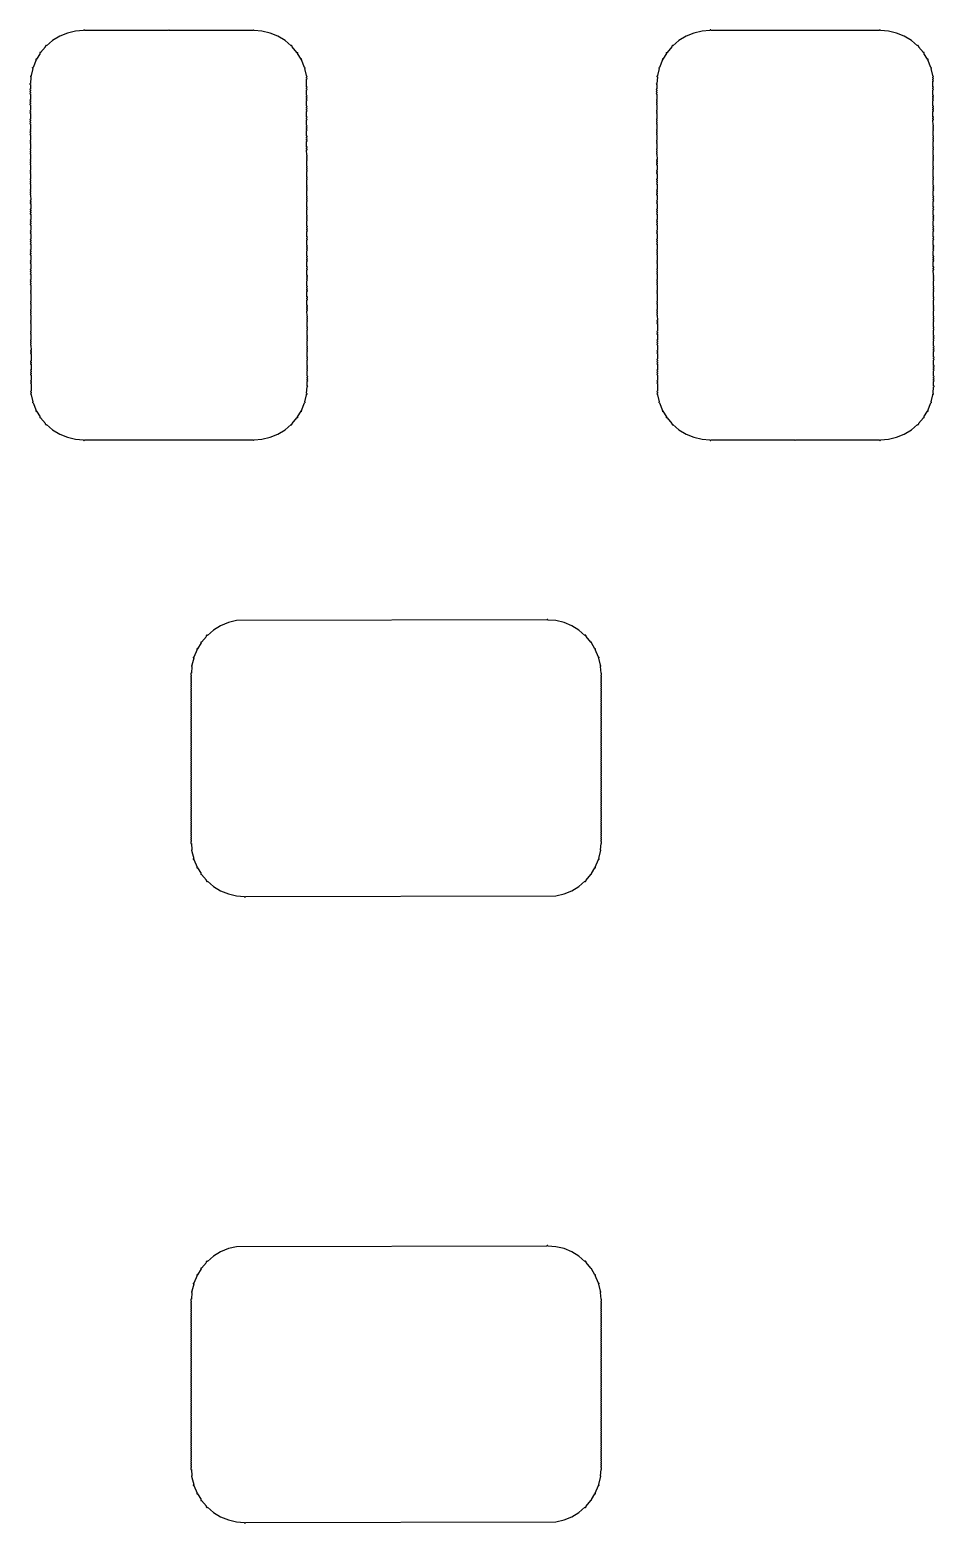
# Model space of a CAD drawing. Header units: millimetres. Extents: x -69.5 to 0, y -72.2 to 0.
# Drawn here: x -25.11 to -20.89, y -44.01 to -37.04 of the extents above; entities that cross this region are included whole.
import ezdxf

# ---------------------------------------------------------------- set-up
doc = ezdxf.new("R2010")
doc.units = ezdxf.units.MM
doc.layers.get('0').update_dxf_attribs({"linetype": 'CONTINUOUS'})

msp = doc.modelspace()

# ---------------------------------------------------------------- linework, layer by layer
for points in [[(-25.102, -38.6875, 0.993726), (-25.102, -38.6925), (-25.1019, -38.7275, 0.988007), (-25.1019, -38.7325), (-25.1019, -38.7375, 0.996498), (-25.1019, -38.7425), (-25.1019, -38.7441), (-25.0939, -38.7776, 0.552369), (-25.0952, -38.7816, -0.271039), (-25.0934, -38.7799), (-25.0928, -38.7823), (-25.0781, -38.8178, 0.326615), (-25.0794, -38.8205, 0.314758), (-25.0765, -38.8206), (-25.0598, -38.8479, 0.569012), (-25.0598, -38.8522, -0.288163), (-25.0586, -38.8498), (-25.0573, -38.8519), (-25.0349, -38.8781, 0.560729), (-25.0342, -38.8823, 0.621422), (-25.0299, -38.8834), (-25.0019, -38.9073), (-24.9685, -38.9278), (-24.9323, -38.9428), (-24.8941, -38.9519), (-24.8575, -38.9548, 0.437581), (-24.855, -38.9575, 0.414214), (-24.8525, -38.955), (-24.0675, -38.955, 0.437793), (-24.0648, -38.9575, 0.414005), (-24.0625, -38.9548), (-24.0259, -38.9519), (-23.9877, -38.9428), (-23.9515, -38.9278), (-23.9181, -38.9073), (-23.8901, -38.8834, 0.621422), (-23.8858, -38.8823, 0.560729), (-23.8851, -38.8781), (-23.8627, -38.8519), (-23.8614, -38.8498, -0.288163), (-23.8602, -38.8522, 0.569012), (-23.8602, -38.8479), (-23.8435, -38.8206, 0.314758), (-23.8406, -38.8205, 0.326615), (-23.8419, -38.8178), (-23.8272, -38.7823), (-23.8266, -38.7799, -0.271039), (-23.8248, -38.7816, 0.552369), (-23.8261, -38.7776), (-23.8181, -38.7441), (-23.8179, -38.7416, -0.149965), (-23.8166, -38.7422, 0.733403), (-23.8176, -38.7375), (-23.8152, -38.7075, 0.437581), (-23.8125, -38.705, 0.41484), (-23.815, -38.7025), (-23.815, -38.6825, 0.981563), (-23.8151, -38.6775), (-23.8151, -38.6725, 0.99), (-23.8151, -38.6675), (-23.8151, -38.6625, 0.998508), (-23.8151, -38.6575), (-23.8152, -38.6325, 0.984301), (-23.8152, -38.6275), (-23.8152, -38.6225, 0.992761), (-23.8152, -38.6175), (-23.8152, -38.6125, 1.001293), (-23.8152, -38.6075), (-23.8153, -38.5825, 0.987047), (-23.8153, -38.5775), (-23.8153, -38.5725, 0.99553), (-23.8153, -38.5675), (-23.8153, -38.5425, 0.981365), (-23.8154, -38.5375), (-23.8154, -38.5325, 0.9898), (-23.8154, -38.5275), (-23.8154, -38.5225, 0.998307), (-23.8154, -38.5175), (-23.8155, -38.4925, 0.984103), (-23.8155, -38.4875), (-23.8155, -38.4825, 0.992561), (-23.8155, -38.4775), (-23.8155, -38.4725, 1.001091), (-23.8155, -38.4675), (-23.8156, -38.4425, 0.986848), (-23.8156, -38.4375), (-23.8156, -38.4325, 0.995329), (-23.8156, -38.4275), (-23.8156, -38.4025, 0.981167), (-23.8157, -38.3975), (-23.8157, -38.3925, 0.989601), (-23.8157, -38.3875), (-23.8157, -38.3825, 0.998105), (-23.8157, -38.3775), (-23.8158, -38.3525, 0.983904), (-23.8158, -38.3475), (-23.8158, -38.3425, 0.992361), (-23.8158, -38.3375), (-23.8158, -38.3325, 1.000889), (-23.8158, -38.3275), (-23.8159, -38.3025, 0.986649), (-23.8159, -38.2975), (-23.8159, -38.2925, 0.995129), (-23.8159, -38.2875), (-23.8159, -38.2625, 0.980969), (-23.816, -38.2575), (-23.816, -38.2525, 0.989401), (-23.816, -38.2475), (-23.816, -38.2425, 0.997904), (-23.816, -38.2375), (-23.8161, -38.2125, 0.983706), (-23.8161, -38.2075), (-23.8161, -38.2025, 0.992161), (-23.8161, -38.1975), (-23.8161, -38.1925, 1.000688), (-23.8161, -38.1875), (-23.8162, -38.1625, 0.98645), (-23.8162, -38.1575), (-23.8162, -38.1525, 0.994928), (-23.8162, -38.1475), (-23.8162, -38.1225, 0.980771), (-23.8163, -38.1175), (-23.8163, -38.1125, 0.989202), (-23.8163, -38.1075), (-23.8163, -38.1025, 0.997703), (-23.8163, -38.0975), (-23.8164, -38.0725, 0.983508), (-23.8164, -38.0675), (-23.8164, -38.0625, 0.991961), (-23.8164, -38.0575), (-23.8164, -38.0525, 1.000486), (-23.8164, -38.0475), (-23.8165, -38.0225, 0.986251), (-23.8165, -38.0175), (-23.8165, -38.0125, 0.994728), (-23.8165, -38.0075), (-23.8165, -37.9825, 0.980574), (-23.8166, -37.9775), (-23.8166, -37.9725, 0.989003), (-23.8166, -37.9675), (-23.8166, -37.9625, 0.997502), (-23.8166, -37.9575), (-23.8167, -37.9325, 0.98331), (-23.8167, -37.9275), (-23.8167, -37.9225, 0.991761), (-23.8167, -37.9175), (-23.8167, -37.9125, 1.000284), (-23.8167, -37.9075), (-23.8168, -37.8825, 0.986053), (-23.8168, -37.8775), (-23.8168, -37.8725, 0.994527), (-23.8168, -37.8675), (-23.8168, -37.8425, 0.980376), (-23.8169, -37.8375), (-23.8169, -37.8325, 0.988803), (-23.8169, -37.8275), (-23.8169, -37.8225, 0.997301), (-23.8169, -37.8175), (-23.817, -37.7925, 0.983111), (-23.817, -37.7875), (-23.817, -37.7825, 0.991561), (-23.817, -37.7775), (-23.817, -37.7725, 1.000083), (-23.817, -37.7675), (-23.8171, -37.7425, 0.985854), (-23.8171, -37.7375), (-23.8171, -37.7325, 0.994327), (-23.8171, -37.7275), (-23.8171, -37.7025, 0.980179), (-23.8172, -37.6975), (-23.8172, -37.6925, 0.988604), (-23.8172, -37.6875), (-23.8172, -37.6825, 0.9971), (-23.8172, -37.6775), (-23.8173, -37.6525, 0.982913), (-23.8173, -37.6475), (-23.8173, -37.6425, 0.991362), (-23.8173, -37.6375), (-23.8173, -37.6325, 0.999881), (-23.8173, -37.6275), (-23.8174, -37.6025, 0.985655), (-23.8174, -37.5975), (-23.8174, -37.5925, 0.994127), (-23.8174, -37.5875), (-23.8174, -37.5625, 0.979981), (-23.8175, -37.5575), (-23.8175, -37.5525, 0.988405), (-23.8175, -37.5475), (-23.8175, -37.5425, 0.996899), (-23.8175, -37.5375), (-23.8176, -37.5125, 0.982715), (-23.8176, -37.5075), (-23.8176, -37.5025, 0.991162), (-23.8176, -37.4975), (-23.8176, -37.4925, 0.99968), (-23.8176, -37.4875), (-23.8177, -37.4625, 0.985457), (-23.8177, -37.4575), (-23.8177, -37.4525, 0.993926), (-23.8177, -37.4475), (-23.8177, -37.4225, 0.979783), (-23.8178, -37.4175), (-23.8178, -37.4125, 0.988206), (-23.8178, -37.4075), (-23.8178, -37.4025, 0.996699), (-23.8178, -37.3975), (-23.8179, -37.3725, 0.982517), (-23.8179, -37.3675), (-23.8179, -37.3625, 0.990962), (-23.8179, -37.3575), (-23.8179, -37.3525, 0.999478), (-23.8179, -37.3475), (-23.818, -37.3225, 0.985258), (-23.818, -37.3175), (-23.818, -37.3125, 0.993726), (-23.818, -37.3075), (-23.8181, -37.2725, 0.988007), (-23.8181, -37.2675), (-23.8181, -37.2625, 0.996498), (-23.8181, -37.2575), (-23.8181, -37.2559), (-23.8261, -37.2224, 0.552369), (-23.8248, -37.2184, -0.271039), (-23.8266, -37.2201), (-23.8272, -37.2177), (-23.8419, -37.1822, 0.326615), (-23.8406, -37.1795, 0.314758), (-23.8435, -37.1794), (-23.8602, -37.1521, 0.569012), (-23.8602, -37.1478, -0.288163), (-23.8614, -37.1502), (-23.8627, -37.1481), (-23.8851, -37.1219, 0.560729), (-23.8858, -37.1177, 0.621422), (-23.8901, -37.1166), (-23.9181, -37.0927), (-23.9515, -37.0722), (-23.9877, -37.0572), (-24.0259, -37.0481), (-24.0625, -37.0452, 0.414005), (-24.0648, -37.0425, 0.437793), (-24.0675, -37.045), (-24.4575, -37.045, 1), (-24.4625, -37.045), (-24.8525, -37.045, 0.437793), (-24.8552, -37.0425, 0.414005), (-24.8575, -37.0452), (-24.8941, -37.0481), (-24.9323, -37.0572), (-24.9685, -37.0722), (-25.0019, -37.0927), (-25.0299, -37.1166, 0.621422), (-25.0342, -37.1177, 0.560729), (-25.0349, -37.1219), (-25.0573, -37.1481), (-25.0586, -37.1502, -0.288163), (-25.0598, -37.1478, 0.569012), (-25.0598, -37.1521), (-25.0765, -37.1794, 0.314758), (-25.0794, -37.1795, 0.326615), (-25.0781, -37.1822), (-25.0928, -37.2177), (-25.0934, -37.2201, -0.280695), (-25.0952, -37.2183, 0.58055), (-25.0939, -37.2224), (-25.1019, -37.2559), (-25.1021, -37.2584, -0.149965), (-25.1034, -37.2578, 0.733403), (-25.1024, -37.2625), (-25.1048, -37.2925, 0.437581), (-25.1075, -37.295, 0.41484), (-25.105, -37.2975), (-25.105, -37.3175, 0.981563), (-25.1049, -37.3225), (-25.1049, -37.3275, 0.99), (-25.1049, -37.3325), (-25.1049, -37.3375, 0.998508), (-25.1049, -37.3425), (-25.1048, -37.3675, 0.984301), (-25.1048, -37.3725), (-25.1048, -37.3775, 0.992761), (-25.1048, -37.3825), (-25.1048, -37.3875, 1.001293), (-25.1048, -37.3925), (-25.1047, -37.4175, 0.987047), (-25.1047, -37.4225), (-25.1047, -37.4275, 0.99553), (-25.1047, -37.4325), (-25.1047, -37.4575, 0.981365), (-25.1046, -37.4625), (-25.1046, -37.4675, 0.9898), (-25.1046, -37.4725), (-25.1046, -37.4775, 0.998307), (-25.1046, -37.4825), (-25.1045, -37.5075, 0.984103), (-25.1045, -37.5125), (-25.1045, -37.5175, 0.992561), (-25.1045, -37.5225), (-25.1045, -37.5275, 1.001091), (-25.1045, -37.5325), (-25.1044, -37.5575, 0.986848), (-25.1044, -37.5625), (-25.1044, -37.5675, 0.995329), (-25.1044, -37.5725), (-25.1044, -37.5975, 0.981167), (-25.1043, -37.6025), (-25.1043, -37.6075, 0.989601), (-25.1043, -37.6125), (-25.1043, -37.6175, 0.998105), (-25.1043, -37.6225), (-25.1042, -37.6475, 0.983904), (-25.1042, -37.6525), (-25.1042, -37.6575, 0.992361), (-25.1042, -37.6625), (-25.1042, -37.6675, 1.000889), (-25.1042, -37.6725), (-25.1041, -37.6975, 0.986649), (-25.1041, -37.7025), (-25.1041, -37.7075, 0.995129), (-25.1041, -37.7125), (-25.1041, -37.7375, 0.980969), (-25.104, -37.7425), (-25.104, -37.7475, 0.989401), (-25.104, -37.7525), (-25.104, -37.7575, 0.997904), (-25.104, -37.7625), (-25.1039, -37.7875, 0.983706), (-25.1039, -37.7925), (-25.1039, -37.7975, 0.992161), (-25.1039, -37.8025), (-25.1039, -37.8075, 1.000688), (-25.1039, -37.8125), (-25.1038, -37.8375, 0.98645), (-25.1038, -37.8425), (-25.1038, -37.8475, 0.994929), (-25.1038, -37.8525), (-25.1038, -37.8775, 0.980771), (-25.1037, -37.8825), (-25.1037, -37.8875, 0.989202), (-25.1037, -37.8925), (-25.1037, -37.8975, 0.997703), (-25.1037, -37.9025), (-25.1036, -37.9275, 0.983508), (-25.1036, -37.9325), (-25.1036, -37.9375, 0.991961), (-25.1036, -37.9425), (-25.1036, -37.9475, 1.000486), (-25.1036, -37.9525), (-25.1035, -37.9775, 0.986251), (-25.1035, -37.9825), (-25.1035, -37.9875, 0.994728), (-25.1035, -37.9925), (-25.1035, -38.0175, 0.980574), (-25.1034, -38.0225), (-25.1034, -38.0275, 0.989003), (-25.1034, -38.0325), (-25.1034, -38.0375, 0.997502), (-25.1034, -38.0425), (-25.1033, -38.0675, 0.98331), (-25.1033, -38.0725), (-25.1033, -38.0775, 0.991761), (-25.1033, -38.0825), (-25.1033, -38.0875, 1.000284), (-25.1033, -38.0925), (-25.1032, -38.1175, 0.986053), (-25.1032, -38.1225), (-25.1032, -38.1275, 0.994527), (-25.1032, -38.1325), (-25.1032, -38.1575, 0.980376), (-25.1031, -38.1625), (-25.1031, -38.1675, 0.988803), (-25.1031, -38.1725), (-25.1031, -38.1775, 0.997301), (-25.1031, -38.1825), (-25.103, -38.2075, 0.983111), (-25.103, -38.2125), (-25.103, -38.2175, 0.991561), (-25.103, -38.2225), (-25.103, -38.2275, 1.000083), (-25.103, -38.2325), (-25.1029, -38.2575, 0.985854), (-25.1029, -38.2625), (-25.1029, -38.2675, 0.994327), (-25.1029, -38.2725), (-25.1028, -38.3075, 0.988604), (-25.1028, -38.3125), (-25.1028, -38.3175, 0.9971), (-25.1028, -38.3225), (-25.1027, -38.3475, 0.982913), (-25.1027, -38.3525), (-25.1027, -38.3575, 0.991362), (-25.1027, -38.3625), (-25.1027, -38.3675, 0.999881), (-25.1027, -38.3725), (-25.1026, -38.3975, 0.985655), (-25.1026, -38.4025), (-25.1026, -38.4075, 0.994127), (-25.1026, -38.4125), (-25.1025, -38.4475, 0.988405), (-25.1025, -38.4525), (-25.1025, -38.4575, 0.9969), (-25.1025, -38.4625), (-25.1024, -38.4875, 0.982715), (-25.1024, -38.4925), (-25.1024, -38.4975, 0.991162), (-25.1024, -38.5025), (-25.1024, -38.5075, 0.99968), (-25.1024, -38.5125), (-25.1023, -38.5375, 0.985457), (-25.1023, -38.5425), (-25.1023, -38.5475, 0.993927), (-25.1023, -38.5525), (-25.1022, -38.5875, 0.988206), (-25.1022, -38.5925), (-25.1022, -38.5975, 0.996699), (-25.1022, -38.6025), (-25.1021, -38.6275, 0.982517), (-25.1021, -38.6325), (-25.1021, -38.6375, 0.990962), (-25.1021, -38.6425), (-25.1021, -38.6475, 0.999478), (-25.1021, -38.6525), (-25.102, -38.6775, 0.985258), (-25.102, -38.6825)], [(-20.895, -38.6825, 0.981563), (-20.8951, -38.6775), (-20.8951, -38.6725, 0.99), (-20.8951, -38.6675), (-20.8951, -38.6625, 0.998508), (-20.8951, -38.6575), (-20.8952, -38.6325, 0.984301), (-20.8952, -38.6275), (-20.8952, -38.6225, 0.992761), (-20.8952, -38.6175), (-20.8952, -38.6125, 1.001293), (-20.8952, -38.6075), (-20.8953, -38.5825, 0.987047), (-20.8953, -38.5775), (-20.8953, -38.5725, 0.99553), (-20.8953, -38.5675), (-20.8953, -38.5425, 0.981365), (-20.8954, -38.5375), (-20.8954, -38.5325, 0.9898), (-20.8954, -38.5275), (-20.8954, -38.5225, 0.998307), (-20.8954, -38.5175), (-20.8955, -38.4925, 0.984103), (-20.8955, -38.4875), (-20.8955, -38.4825, 0.992561), (-20.8955, -38.4775), (-20.8955, -38.4725, 1.001091), (-20.8955, -38.4675), (-20.8956, -38.4425, 0.986848), (-20.8956, -38.4375), (-20.8956, -38.4325, 0.995329), (-20.8956, -38.4275), (-20.8956, -38.4025, 0.981167), (-20.8957, -38.3975), (-20.8957, -38.3925, 0.989601), (-20.8957, -38.3875), (-20.8957, -38.3825, 0.998105), (-20.8957, -38.3775), (-20.8958, -38.3525, 0.983904), (-20.8958, -38.3475), (-20.8958, -38.3425, 0.992361), (-20.8958, -38.3375), (-20.8958, -38.3325, 1.000889), (-20.8958, -38.3275), (-20.8959, -38.3025, 0.986649), (-20.8959, -38.2975), (-20.8959, -38.2925, 0.995129), (-20.8959, -38.2875), (-20.8959, -38.2625, 0.980969), (-20.896, -38.2575), (-20.896, -38.2525, 0.989401), (-20.896, -38.2475), (-20.896, -38.2425, 0.997904), (-20.896, -38.2375), (-20.8961, -38.2125, 0.983706), (-20.8961, -38.2075), (-20.8961, -38.2025, 0.992161), (-20.8961, -38.1975), (-20.8961, -38.1925, 1.000688), (-20.8961, -38.1875), (-20.8962, -38.1625, 0.98645), (-20.8962, -38.1575), (-20.8962, -38.1525, 0.994928), (-20.8962, -38.1475), (-20.8962, -38.1225, 0.980771), (-20.8963, -38.1175), (-20.8963, -38.1125, 0.989202), (-20.8963, -38.1075), (-20.8963, -38.1025, 0.997703), (-20.8963, -38.0975), (-20.8964, -38.0725, 0.983508), (-20.8964, -38.0675), (-20.8964, -38.0625, 0.991961), (-20.8964, -38.0575), (-20.8964, -38.0525, 1.000486), (-20.8964, -38.0475), (-20.8965, -38.0225, 0.986251), (-20.8965, -38.0175), (-20.8965, -38.0125, 0.994728), (-20.8965, -38.0075), (-20.8965, -37.9825, 0.980574), (-20.8966, -37.9775), (-20.8966, -37.9725, 0.989003), (-20.8966, -37.9675), (-20.8966, -37.9625, 0.997502), (-20.8966, -37.9575), (-20.8967, -37.9325, 0.98331), (-20.8967, -37.9275), (-20.8967, -37.9225, 0.991761), (-20.8967, -37.9175), (-20.8967, -37.9125, 1.000284), (-20.8967, -37.9075), (-20.8968, -37.8825, 0.986053), (-20.8968, -37.8775), (-20.8968, -37.8725, 0.994527), (-20.8968, -37.8675), (-20.8968, -37.8425, 0.980376), (-20.8969, -37.8375), (-20.8969, -37.8325, 0.988803), (-20.8969, -37.8275), (-20.8969, -37.8225, 0.997301), (-20.8969, -37.8175), (-20.897, -37.7925, 0.983111), (-20.897, -37.7875), (-20.897, -37.7825, 0.991561), (-20.897, -37.7775), (-20.897, -37.7725, 1.000083), (-20.897, -37.7675), (-20.8971, -37.7425, 0.985854), (-20.8971, -37.7375), (-20.8971, -37.7325, 0.994327), (-20.8971, -37.7275), (-20.8972, -37.6925, 0.988604), (-20.8972, -37.6875), (-20.8972, -37.6825, 0.9971), (-20.8972, -37.6775), (-20.8973, -37.6525, 0.982913), (-20.8973, -37.6475), (-20.8973, -37.6425, 0.991362), (-20.8973, -37.6375), (-20.8973, -37.6325, 0.999881), (-20.8973, -37.6275), (-20.8974, -37.6025, 0.985655), (-20.8974, -37.5975), (-20.8974, -37.5925, 0.994127), (-20.8974, -37.5875), (-20.8974, -37.5625, 0.979981), (-20.8975, -37.5575), (-20.8975, -37.5525, 0.988405), (-20.8975, -37.5475), (-20.8975, -37.5425, 0.996899), (-20.8975, -37.5375), (-20.8976, -37.5125, 0.982715), (-20.8976, -37.5075), (-20.8976, -37.5025, 0.991162), (-20.8976, -37.4975), (-20.8976, -37.4925, 0.99968), (-20.8976, -37.4875), (-20.8977, -37.4625, 0.985457), (-20.8977, -37.4575), (-20.8977, -37.4525, 0.993927), (-20.8977, -37.4475), (-20.8977, -37.4225, 0.979783), (-20.8978, -37.4175), (-20.8978, -37.4125, 0.988206), (-20.8978, -37.4075), (-20.8978, -37.4025, 0.996699), (-20.8978, -37.3975), (-20.8979, -37.3725, 0.982517), (-20.8979, -37.3675), (-20.8979, -37.3625, 0.990962), (-20.8979, -37.3575), (-20.8979, -37.3525, 0.999478), (-20.8979, -37.3475), (-20.898, -37.3225, 0.985258), (-20.898, -37.3175), (-20.898, -37.3125, 0.993726), (-20.898, -37.3075), (-20.898, -37.2825, 0.979586), (-20.8981, -37.2775), (-20.8981, -37.2725, 0.988007), (-20.8981, -37.2675), (-20.8981, -37.2625, 0.996498), (-20.8981, -37.2575), (-20.8981, -37.2559), (-20.9061, -37.2224, 0.552369), (-20.9048, -37.2184, -0.271039), (-20.9066, -37.2201), (-20.9072, -37.2177), (-20.9219, -37.1822, 0.326615), (-20.9206, -37.1795, 0.314758), (-20.9235, -37.1794), (-20.9402, -37.1521, 0.569012), (-20.9402, -37.1478, -0.288163), (-20.9414, -37.1502), (-20.9427, -37.1481), (-20.9651, -37.1219, 0.560729), (-20.9658, -37.1177, 0.621422), (-20.9701, -37.1166), (-20.9981, -37.0927), (-21.0315, -37.0722), (-21.0677, -37.0572), (-21.1059, -37.0481), (-21.1425, -37.0452, 0.414005), (-21.1448, -37.0425, 0.437793), (-21.1475, -37.045), (-21.9325, -37.045, 0.414214), (-21.935, -37.0425, 0.437581), (-21.9375, -37.0452), (-21.9741, -37.0481), (-22.0123, -37.0572), (-22.0485, -37.0722), (-22.0819, -37.0927), (-22.1099, -37.1166, 0.621422), (-22.1142, -37.1177, 0.560729), (-22.1149, -37.1219), (-22.1373, -37.1481), (-22.1386, -37.1502, -0.288163), (-22.1398, -37.1478, 0.569012), (-22.1398, -37.1521), (-22.1565, -37.1794, 0.314758), (-22.1594, -37.1795, 0.326615), (-22.1581, -37.1822), (-22.1728, -37.2177), (-22.1734, -37.2201, -0.280695), (-22.1752, -37.2183, 0.58055), (-22.1739, -37.2224), (-22.1819, -37.2559), (-22.1821, -37.2584, -0.149965), (-22.1834, -37.2578, 0.733403), (-22.1824, -37.2625), (-22.1848, -37.2925, 0.437581), (-22.1875, -37.295, 0.41484), (-22.185, -37.2975), (-22.185, -37.3175, 0.981563), (-22.1849, -37.3225), (-22.1849, -37.3275, 0.99), (-22.1849, -37.3325), (-22.1849, -37.3375, 0.998508), (-22.1849, -37.3425), (-22.1848, -37.3675, 0.984301), (-22.1848, -37.3725), (-22.1848, -37.3775, 0.992761), (-22.1848, -37.3825), (-22.1848, -37.3875, 1.001293), (-22.1848, -37.3925), (-22.1847, -37.4175, 0.987047), (-22.1847, -37.4225), (-22.1847, -37.4275, 0.99553), (-22.1847, -37.4325), (-22.1847, -37.4575, 0.981365), (-22.1846, -37.4625), (-22.1846, -37.4675, 0.9898), (-22.1846, -37.4725), (-22.1846, -37.4775, 0.998307), (-22.1846, -37.4825), (-22.1845, -37.5075, 0.984103), (-22.1845, -37.5125), (-22.1845, -37.5175, 0.992561), (-22.1845, -37.5225), (-22.1845, -37.5275, 1.001091), (-22.1845, -37.5325), (-22.1844, -37.5575, 0.986848), (-22.1844, -37.5625), (-22.1844, -37.5675, 0.99533), (-22.1844, -37.5725), (-22.1844, -37.5975, 0.981167), (-22.1843, -37.6025), (-22.1843, -37.6075, 0.989601), (-22.1843, -37.6125), (-22.1843, -37.6175, 0.998105), (-22.1843, -37.6225), (-22.1842, -37.6475, 0.983904), (-22.1842, -37.6525), (-22.1842, -37.6575, 0.992361), (-22.1842, -37.6625), (-22.1842, -37.6675, 1.000889), (-22.1842, -37.6725), (-22.1841, -37.6975, 0.986649), (-22.1841, -37.7025), (-22.1841, -37.7075, 0.995129), (-22.1841, -37.7125), (-22.1841, -37.7375, 0.980969), (-22.184, -37.7425), (-22.184, -37.7475, 0.989401), (-22.184, -37.7525), (-22.184, -37.7575, 0.997904), (-22.184, -37.7625), (-22.1839, -37.7875, 0.983706), (-22.1839, -37.7925), (-22.1839, -37.7975, 0.992161), (-22.1839, -37.8025), (-22.1839, -37.8075, 1.000688), (-22.1839, -37.8125), (-22.1838, -37.8375, 0.98645), (-22.1838, -37.8425), (-22.1838, -37.8475, 0.994929), (-22.1838, -37.8525), (-22.1838, -37.8775, 0.980771), (-22.1837, -37.8825), (-22.1837, -37.8875, 0.989202), (-22.1837, -37.8925), (-22.1837, -37.8975, 0.997703), (-22.1837, -37.9025), (-22.1836, -37.9275, 0.983508), (-22.1836, -37.9325), (-22.1836, -37.9375, 0.991961), (-22.1836, -37.9425), (-22.1836, -37.9475, 1.000486), (-22.1836, -37.9525), (-22.1835, -37.9775, 0.986251), (-22.1835, -37.9825), (-22.1835, -37.9875, 0.994728), (-22.1835, -37.9925), (-22.1835, -38.0175, 0.980574), (-22.1834, -38.0225), (-22.1834, -38.0275, 0.989003), (-22.1834, -38.0325), (-22.1834, -38.0375, 0.997502), (-22.1834, -38.0425), (-22.1833, -38.0675, 0.98331), (-22.1833, -38.0725), (-22.1833, -38.0775, 0.991761), (-22.1833, -38.0825), (-22.1833, -38.0875, 1.000284), (-22.1833, -38.0925), (-22.1832, -38.1175, 0.986053), (-22.1832, -38.1225), (-22.1832, -38.1275, 0.994528), (-22.1832, -38.1325), (-22.1832, -38.1575, 0.980376), (-22.1831, -38.1625), (-22.1831, -38.1675, 0.988803), (-22.1831, -38.1725), (-22.1831, -38.1775, 0.997301), (-22.1831, -38.1825), (-22.183, -38.2075, 0.983111), (-22.183, -38.2125), (-22.183, -38.2175, 0.991561), (-22.183, -38.2225), (-22.183, -38.2275, 1.000083), (-22.183, -38.2325), (-22.1829, -38.2575, 0.985854), (-22.1829, -38.2625), (-22.1829, -38.2675, 0.994327), (-22.1829, -38.2725), (-22.1828, -38.3075, 0.988604), (-22.1828, -38.3125), (-22.1828, -38.3175, 0.997101), (-22.1828, -38.3225), (-22.1827, -38.3475, 0.982913), (-22.1827, -38.3525), (-22.1827, -38.3575, 0.991362), (-22.1827, -38.3625), (-22.1827, -38.3675, 0.999881), (-22.1827, -38.3725), (-22.1826, -38.3975, 0.985655), (-22.1826, -38.4025), (-22.1826, -38.4075, 0.994127), (-22.1826, -38.4125), (-22.1825, -38.4475, 0.988405), (-22.1825, -38.4525), (-22.1825, -38.4575, 0.9969), (-22.1825, -38.4625), (-22.1824, -38.4875, 0.982715), (-22.1824, -38.4925), (-22.1824, -38.4975, 0.991162), (-22.1824, -38.5025), (-22.1824, -38.5075, 0.99968), (-22.1824, -38.5125), (-22.1823, -38.5375, 0.985457), (-22.1823, -38.5425), (-22.1823, -38.5475, 0.993927), (-22.1823, -38.5525), (-22.1823, -38.5775, 0.979783), (-22.1822, -38.5825), (-22.1822, -38.5875, 0.988206), (-22.1822, -38.5925), (-22.1822, -38.5975, 0.996699), (-22.1822, -38.6025), (-22.1821, -38.6275, 0.982517), (-22.1821, -38.6325), (-22.1821, -38.6375, 0.990962), (-22.1821, -38.6425), (-22.1821, -38.6475, 0.999478), (-22.1821, -38.6525), (-22.182, -38.6775, 0.985258), (-22.182, -38.6825), (-22.182, -38.6875, 0.993726), (-22.182, -38.6925), (-22.1819, -38.7275, 0.988007), (-22.1819, -38.7325), (-22.1819, -38.7375, 0.996498), (-22.1819, -38.7425), (-22.1819, -38.7441), (-22.1739, -38.7776, 0.552369), (-22.1752, -38.7816, -0.271039), (-22.1734, -38.7799), (-22.1728, -38.7823), (-22.1581, -38.8178, 0.326615), (-22.1594, -38.8205, 0.314758), (-22.1565, -38.8206), (-22.1398, -38.8479, 0.569012), (-22.1398, -38.8522, -0.288163), (-22.1386, -38.8498), (-22.1373, -38.8519), (-22.1149, -38.8781, 0.560729), (-22.1142, -38.8823, 0.621422), (-22.1099, -38.8834), (-22.0819, -38.9073), (-22.0485, -38.9278), (-22.0123, -38.9428), (-21.9741, -38.9519), (-21.9375, -38.9548, 0.437581), (-21.935, -38.9575, 0.414214), (-21.9325, -38.955), (-21.5425, -38.955, 1), (-21.5375, -38.955), (-21.1475, -38.955, 0.414214), (-21.145, -38.9575, 0.437581), (-21.1425, -38.9548), (-21.1059, -38.9519), (-21.0677, -38.9428), (-21.0315, -38.9278), (-20.9981, -38.9073), (-20.9701, -38.8834, 0.621422), (-20.9658, -38.8823, 0.560729), (-20.9651, -38.8781), (-20.9427, -38.8519), (-20.9414, -38.8498, -0.288163), (-20.9402, -38.8522, 0.569012), (-20.9402, -38.8479), (-20.9235, -38.8206, 0.314758), (-20.9206, -38.8205, 0.326615), (-20.9219, -38.8178), (-20.9072, -38.7823), (-20.9066, -38.7799, -0.271039), (-20.9048, -38.7816, 0.552369), (-20.9061, -38.7776), (-20.8981, -38.7441), (-20.8979, -38.7416, -0.149965), (-20.8966, -38.7422, 0.733403), (-20.8976, -38.7375), (-20.8952, -38.7075, 0.437581), (-20.8925, -38.705, 0.41484), (-20.895, -38.7025)], [(-24.355, -40.0575, 1), (-24.355, -40.0625), (-24.355, -40.0675, 1), (-24.355, -40.0725), (-24.355, -40.0775, 1), (-24.355, -40.0825), (-24.355, -40.0875, 1), (-24.355, -40.0925), (-24.355, -40.0975, 1), (-24.355, -40.1025), (-24.355, -40.1075, 1), (-24.355, -40.1125), (-24.355, -40.1175, 1), (-24.355, -40.1225), (-24.355, -40.1275, 1), (-24.355, -40.1325), (-24.355, -40.1375, 1), (-24.355, -40.1425), (-24.355, -40.1475, 1), (-24.355, -40.1525), (-24.355, -40.1575, 1), (-24.355, -40.1625), (-24.355, -40.1675, 1), (-24.355, -40.1725), (-24.355, -40.1775, 1), (-24.355, -40.1825), (-24.355, -40.1875, 1), (-24.355, -40.1925), (-24.355, -40.1975, 1), (-24.355, -40.2025), (-24.355, -40.2075, 1), (-24.355, -40.2125), (-24.355, -40.2175, 1), (-24.355, -40.2225), (-24.355, -40.2275, 1), (-24.355, -40.2325), (-24.355, -40.2375, 1), (-24.355, -40.2425), (-24.355, -40.2475, 1), (-24.355, -40.2525), (-24.355, -40.2575, 1), (-24.355, -40.2625), (-24.355, -40.2675, 1), (-24.355, -40.2725), (-24.355, -40.2775, 1), (-24.355, -40.2825), (-24.355, -40.2875, 1), (-24.355, -40.2925), (-24.355, -40.2975, 1), (-24.355, -40.3025), (-24.355, -40.3075, 1), (-24.355, -40.3125), (-24.355, -40.3175, 1), (-24.355, -40.3225), (-24.355, -40.3275, 1), (-24.355, -40.3325), (-24.355, -40.3375, 1), (-24.355, -40.3425), (-24.355, -40.3475, 1), (-24.355, -40.3525), (-24.355, -40.3575, 1), (-24.355, -40.3625), (-24.355, -40.3675, 1), (-24.355, -40.3725), (-24.355, -40.3775, 1), (-24.355, -40.3825), (-24.355, -40.3875, 1), (-24.355, -40.3925), (-24.355, -40.3975, 1), (-24.355, -40.4025), (-24.355, -40.4075, 1), (-24.355, -40.4125), (-24.355, -40.4175, 1), (-24.355, -40.4225), (-24.355, -40.4275, 1), (-24.355, -40.4325), (-24.355, -40.4375, 1), (-24.355, -40.4425), (-24.355, -40.4475, 1), (-24.355, -40.4525), (-24.355, -40.4575, 1), (-24.355, -40.4625), (-24.355, -40.4675, 1), (-24.355, -40.4725), (-24.355, -40.4775, 1), (-24.355, -40.4825), (-24.355, -40.4875, 1), (-24.355, -40.4925), (-24.355, -40.4975, 1), (-24.355, -40.5025), (-24.355, -40.5075, 1), (-24.355, -40.5125), (-24.355, -40.5175, 1), (-24.355, -40.5225), (-24.355, -40.5275, 1), (-24.355, -40.5325), (-24.355, -40.5375, 1), (-24.355, -40.5425), (-24.355, -40.5475, 1), (-24.355, -40.5525), (-24.355, -40.5575, 1), (-24.355, -40.5625), (-24.355, -40.5675, 1), (-24.355, -40.5725), (-24.355, -40.5775, 1), (-24.355, -40.5825), (-24.355, -40.5875, 1), (-24.355, -40.5925), (-24.355, -40.5975, 1), (-24.355, -40.6025), (-24.355, -40.6075, 1), (-24.355, -40.6125), (-24.355, -40.6175, 1), (-24.355, -40.6225), (-24.355, -40.6275, 1), (-24.355, -40.6325), (-24.355, -40.6375, 1), (-24.355, -40.6425), (-24.355, -40.6475, 1), (-24.355, -40.6525), (-24.355, -40.6575, 1), (-24.355, -40.6625), (-24.355, -40.6675, 1), (-24.355, -40.6725), (-24.355, -40.6775, 1), (-24.355, -40.6825), (-24.355, -40.6875, 1), (-24.355, -40.6925), (-24.355, -40.6975, 1), (-24.355, -40.7025), (-24.355, -40.7075, 1), (-24.355, -40.7125), (-24.355, -40.7175, 1), (-24.355, -40.7225), (-24.355, -40.7275, 1), (-24.355, -40.7325), (-24.355, -40.7375, 1), (-24.355, -40.7425), (-24.355, -40.7475, 1), (-24.355, -40.7525), (-24.355, -40.7575, 1), (-24.355, -40.7625), (-24.355, -40.7675, 1), (-24.355, -40.7725), (-24.355, -40.7775, 1), (-24.355, -40.7825), (-24.355, -40.7875, 1), (-24.355, -40.7925), (-24.355, -40.7975, 1), (-24.355, -40.8025), (-24.355, -40.8075, 1), (-24.355, -40.8125), (-24.355, -40.8175, 1), (-24.355, -40.8225), (-24.355, -40.8275, 1), (-24.355, -40.8325, 0.437793), (-24.3575, -40.8352, 0.414005), (-24.3548, -40.8375), (-24.3524, -40.8675, 0.733403), (-24.3534, -40.8722, -0.149965), (-24.3521, -40.8716), (-24.3519, -40.8741), (-24.3439, -40.9076, 0.552369), (-24.3452, -40.9116, -0.271039), (-24.3434, -40.9099), (-24.3428, -40.9123), (-24.3281, -40.9478, 0.326615), (-24.3294, -40.9505, 0.314758), (-24.3265, -40.9506), (-24.3098, -40.9779, 0.569012), (-24.3098, -40.9822, -0.288163), (-24.3086, -40.9798), (-24.3073, -40.9819), (-24.2849, -41.0081, 0.560729), (-24.2842, -41.0123, 0.621422), (-24.2799, -41.0134), (-24.2519, -41.0373), (-24.2185, -41.0578), (-24.1823, -41.0728), (-24.1441, -41.0819), (-24.1075, -41.0848, 0.437581), (-24.105, -41.0875, 0.41484), (-24.1025, -41.085), (-22.6559, -41.0819), (-22.6177, -41.0728), (-22.5815, -41.0578), (-22.5481, -41.0373), (-22.5201, -41.0134, 0.621422), (-22.5158, -41.0123, 0.560729), (-22.5151, -41.0081), (-22.4927, -40.9819), (-22.4914, -40.9798, -0.288163), (-22.4902, -40.9822, 0.569012), (-22.4902, -40.9779), (-22.4735, -40.9506, 0.314758), (-22.4706, -40.9505, 0.326615), (-22.4719, -40.9478), (-22.4572, -40.9123), (-22.4566, -40.9099, -0.280695), (-22.4548, -40.9117, 0.58055), (-22.4561, -40.9076), (-22.4481, -40.8741), (-22.4479, -40.8716, -0.149965), (-22.4466, -40.8722, 0.733403), (-22.4476, -40.8675), (-22.4452, -40.8375, 0.437581), (-22.4425, -40.835, 0.414214), (-22.445, -40.8325, 1), (-22.445, -40.8275), (-22.445, -40.8225, 1), (-22.445, -40.8175), (-22.445, -40.8125, 1), (-22.445, -40.8075), (-22.445, -40.8025, 1), (-22.445, -40.7975), (-22.445, -40.7925, 1), (-22.445, -40.7875), (-22.445, -40.7825, 1), (-22.445, -40.7775), (-22.445, -40.7725, 1), (-22.445, -40.7675), (-22.445, -40.7625, 1), (-22.445, -40.7575), (-22.445, -40.7525, 1), (-22.445, -40.7475), (-22.445, -40.7425, 1), (-22.445, -40.7375), (-22.445, -40.7325, 1), (-22.445, -40.7275), (-22.445, -40.7225, 1), (-22.445, -40.7175), (-22.445, -40.7125, 1), (-22.445, -40.7075), (-22.445, -40.7025, 1), (-22.445, -40.6975), (-22.445, -40.6925, 1), (-22.445, -40.6875), (-22.445, -40.6825, 1), (-22.445, -40.6775), (-22.445, -40.6725, 1), (-22.445, -40.6675), (-22.445, -40.6625, 1), (-22.445, -40.6575), (-22.445, -40.6525, 1), (-22.445, -40.6475), (-22.445, -40.6425, 1), (-22.445, -40.6375), (-22.445, -40.6325, 1), (-22.445, -40.6275), (-22.445, -40.6225, 1), (-22.445, -40.6175), (-22.445, -40.6125, 1), (-22.445, -40.6075), (-22.445, -40.6025, 1), (-22.445, -40.5975), (-22.445, -40.5925, 1), (-22.445, -40.5875), (-22.445, -40.5825, 1), (-22.445, -40.5775), (-22.445, -40.5725, 1), (-22.445, -40.5675), (-22.445, -40.5625, 1), (-22.445, -40.5575), (-22.445, -40.5525, 1), (-22.445, -40.5475), (-22.445, -40.5425, 1), (-22.445, -40.5375), (-22.445, -40.5325, 1), (-22.445, -40.5275), (-22.445, -40.5225, 1), (-22.445, -40.5175), (-22.445, -40.5125, 1), (-22.445, -40.5075), (-22.445, -40.5025, 1), (-22.445, -40.4975), (-22.445, -40.4925, 1), (-22.445, -40.4875), (-22.445, -40.4825, 1), (-22.445, -40.4775), (-22.445, -40.4725, 1), (-22.445, -40.4675), (-22.445, -40.4625, 1), (-22.445, -40.4575), (-22.445, -40.4525, 1), (-22.445, -40.4475), (-22.445, -40.4425, 1), (-22.445, -40.4375), (-22.445, -40.4325, 1), (-22.445, -40.4275), (-22.445, -40.4225, 1), (-22.445, -40.4175), (-22.445, -40.4125, 1), (-22.445, -40.4075), (-22.445, -40.4025, 1), (-22.445, -40.3975), (-22.445, -40.3925, 1), (-22.445, -40.3875), (-22.445, -40.3825, 1), (-22.445, -40.3775), (-22.445, -40.3725, 1), (-22.445, -40.3675), (-22.445, -40.3625, 1), (-22.445, -40.3575), (-22.445, -40.3525, 1), (-22.445, -40.3475), (-22.445, -40.3425, 1), (-22.445, -40.3375), (-22.445, -40.3325, 1), (-22.445, -40.3275), (-22.445, -40.3225, 1), (-22.445, -40.3175), (-22.445, -40.3125, 1), (-22.445, -40.3075), (-22.445, -40.3025, 1), (-22.445, -40.2975), (-22.445, -40.2925, 1), (-22.445, -40.2875), (-22.445, -40.2825, 1), (-22.445, -40.2775), (-22.445, -40.2725, 1), (-22.445, -40.2675), (-22.445, -40.2625, 1), (-22.445, -40.2575), (-22.445, -40.2525, 1), (-22.445, -40.2475), (-22.445, -40.2425, 1), (-22.445, -40.2375), (-22.445, -40.2325, 1), (-22.445, -40.2275), (-22.445, -40.2225, 1), (-22.445, -40.2175), (-22.445, -40.2125, 1), (-22.445, -40.2075), (-22.445, -40.2025, 1), (-22.445, -40.1975), (-22.445, -40.1925, 1), (-22.445, -40.1875), (-22.445, -40.1825, 1), (-22.445, -40.1775), (-22.445, -40.1725, 1), (-22.445, -40.1675), (-22.445, -40.1625, 1), (-22.445, -40.1575), (-22.445, -40.1525, 1), (-22.445, -40.1475), (-22.445, -40.1425, 1), (-22.445, -40.1375), (-22.445, -40.1325, 1), (-22.445, -40.1275), (-22.445, -40.1225, 1), (-22.445, -40.1175), (-22.445, -40.1125, 1), (-22.445, -40.1075), (-22.445, -40.1025, 1), (-22.445, -40.0975), (-22.445, -40.0925, 1), (-22.445, -40.0875), (-22.445, -40.0825, 1), (-22.445, -40.0775), (-22.445, -40.0725, 1), (-22.445, -40.0675), (-22.445, -40.0625, 1), (-22.445, -40.0575), (-22.445, -40.0525, 1), (-22.445, -40.0475, 0.437793), (-22.4425, -40.0448, 0.414005), (-22.4452, -40.0425), (-22.4476, -40.0125, 0.733403), (-22.4466, -40.0078, -0.149965), (-22.4479, -40.0084), (-22.4481, -40.0059), (-22.4561, -39.9724, 0.552369), (-22.4548, -39.9684, -0.271039), (-22.4566, -39.9701), (-22.4572, -39.9677), (-22.4719, -39.9322, 0.326615), (-22.4706, -39.9295, 0.314758), (-22.4735, -39.9294), (-22.4902, -39.9021, 0.569012), (-22.4902, -39.8978, -0.288163), (-22.4914, -39.9002), (-22.4927, -39.8981), (-22.5151, -39.8719, 0.560729), (-22.5158, -39.8677, 0.621422), (-22.5201, -39.8666), (-22.5481, -39.8427), (-22.5815, -39.8222), (-22.6177, -39.8072), (-22.6559, -39.7981), (-22.6925, -39.7952, 0.437581), (-22.695, -39.7925, 0.41484), (-22.6975, -39.795), (-24.1441, -39.7981), (-24.1823, -39.8072), (-24.2185, -39.8222), (-24.2519, -39.8427), (-24.2799, -39.8666, 0.621422), (-24.2842, -39.8677, 0.560729), (-24.2849, -39.8719), (-24.3073, -39.8981), (-24.3086, -39.9002, -0.288163), (-24.3098, -39.8978, 0.569012), (-24.3098, -39.9021), (-24.3265, -39.9294, 0.314758), (-24.3294, -39.9295, 0.326615), (-24.3281, -39.9322), (-24.3428, -39.9677), (-24.3434, -39.9701, -0.280695), (-24.3452, -39.9683, 0.58055), (-24.3439, -39.9724), (-24.3519, -40.0059), (-24.3521, -40.0084, -0.149965), (-24.3534, -40.0078, 0.733403), (-24.3524, -40.0125), (-24.3548, -40.0425, 0.437581), (-24.3575, -40.045, 0.414214), (-24.355, -40.0475, 1), (-24.355, -40.0525)], [(-24.2842, -43.9323, 0.621422), (-24.2799, -43.9334), (-24.2519, -43.9573), (-24.2185, -43.9778), (-24.1823, -43.9928), (-24.1441, -44.0019), (-24.1075, -44.0048, 0.437581), (-24.105, -44.0075, 0.41484), (-24.1025, -44.005), (-22.6559, -44.0019), (-22.6177, -43.9928), (-22.5815, -43.9778), (-22.5481, -43.9573), (-22.5201, -43.9334, 0.621422), (-22.5158, -43.9323, 0.560729), (-22.5151, -43.9281), (-22.4927, -43.9019), (-22.4914, -43.8998, -0.288163), (-22.4902, -43.9022, 0.569012), (-22.4902, -43.8979), (-22.4735, -43.8706, 0.314758), (-22.4706, -43.8705, 0.326615), (-22.4719, -43.8678), (-22.4572, -43.8323), (-22.4566, -43.8299, -0.280695), (-22.4548, -43.8317, 0.58055), (-22.4561, -43.8276), (-22.4481, -43.7941), (-22.4479, -43.7916, -0.149965), (-22.4466, -43.7922, 0.733403), (-22.4476, -43.7875), (-22.4452, -43.7575, 0.437581), (-22.4425, -43.755, 0.414214), (-22.445, -43.7525, 1), (-22.445, -43.7475), (-22.445, -43.7425, 1), (-22.445, -43.7375), (-22.445, -43.7325, 1), (-22.445, -43.7275), (-22.445, -43.7225, 1), (-22.445, -43.7175), (-22.445, -43.7125, 1), (-22.445, -43.7075), (-22.445, -43.7025, 1), (-22.445, -43.6975), (-22.445, -43.6925, 1), (-22.445, -43.6875), (-22.445, -43.6825, 1), (-22.445, -43.6775), (-22.445, -43.6725, 1), (-22.445, -43.6675), (-22.445, -43.6625, 1), (-22.445, -43.6575), (-22.445, -43.6525, 1), (-22.445, -43.6475), (-22.445, -43.6425, 1), (-22.445, -43.6375), (-22.445, -43.6325, 1), (-22.445, -43.6275), (-22.445, -43.6225, 1), (-22.445, -43.6175), (-22.445, -43.6125, 1), (-22.445, -43.6075), (-22.445, -43.6025, 1), (-22.445, -43.5975), (-22.445, -43.5925, 1), (-22.445, -43.5875), (-22.445, -43.5825, 1), (-22.445, -43.5775), (-22.445, -43.5725, 1), (-22.445, -43.5675), (-22.445, -43.5625, 1), (-22.445, -43.5575), (-22.445, -43.5525, 1), (-22.445, -43.5475), (-22.445, -43.5425, 1), (-22.445, -43.5375), (-22.445, -43.5325, 1), (-22.445, -43.5275), (-22.445, -43.5225, 1), (-22.445, -43.5175), (-22.445, -43.5125, 1), (-22.445, -43.5075), (-22.445, -43.5025, 1), (-22.445, -43.4975), (-22.445, -43.4925, 1), (-22.445, -43.4875), (-22.445, -43.4825, 1), (-22.445, -43.4775), (-22.445, -43.4725, 1), (-22.445, -43.4675), (-22.445, -43.4625, 1), (-22.445, -43.4575), (-22.445, -43.4525, 1), (-22.445, -43.4475), (-22.445, -43.4425, 1), (-22.445, -43.4375), (-22.445, -43.4325, 1), (-22.445, -43.4275), (-22.445, -43.4225, 1), (-22.445, -43.4175), (-22.445, -43.4125, 1), (-22.445, -43.4075), (-22.445, -43.4025, 1), (-22.445, -43.3975), (-22.445, -43.3925, 1), (-22.445, -43.3875), (-22.445, -43.3825, 1), (-22.445, -43.3775), (-22.445, -43.3725, 1), (-22.445, -43.3675), (-22.445, -43.3625, 1), (-22.445, -43.3575), (-22.445, -43.3525, 1), (-22.445, -43.3475), (-22.445, -43.3425, 1), (-22.445, -43.3375), (-22.445, -43.3325, 1), (-22.445, -43.3275), (-22.445, -43.3225, 1), (-22.445, -43.3175), (-22.445, -43.3125, 1), (-22.445, -43.3075), (-22.445, -43.3025, 1), (-22.445, -43.2975), (-22.445, -43.2925, 1), (-22.445, -43.2875), (-22.445, -43.2825, 1), (-22.445, -43.2775), (-22.445, -43.2725, 1), (-22.445, -43.2675), (-22.445, -43.2625, 1), (-22.445, -43.2575), (-22.445, -43.2525, 1), (-22.445, -43.2475), (-22.445, -43.2425, 1), (-22.445, -43.2375), (-22.445, -43.2325, 1), (-22.445, -43.2275), (-22.445, -43.2225, 1), (-22.445, -43.2175), (-22.445, -43.2125, 1), (-22.445, -43.2075), (-22.445, -43.2025, 1), (-22.445, -43.1975), (-22.445, -43.1925, 1), (-22.445, -43.1875), (-22.445, -43.1825, 1), (-22.445, -43.1775), (-22.445, -43.1725, 1), (-22.445, -43.1675), (-22.445, -43.1625, 1), (-22.445, -43.1575), (-22.445, -43.1525, 1), (-22.445, -43.1475), (-22.445, -43.1425, 1), (-22.445, -43.1375), (-22.445, -43.1325, 1), (-22.445, -43.1275), (-22.445, -43.1225, 1), (-22.445, -43.1175), (-22.445, -43.1125, 1), (-22.445, -43.1075), (-22.445, -43.1025, 1), (-22.445, -43.0975), (-22.445, -43.0925, 1), (-22.445, -43.0875), (-22.445, -43.0825, 1), (-22.445, -43.0775), (-22.445, -43.0725, 1), (-22.445, -43.0675), (-22.445, -43.0625, 1), (-22.445, -43.0575), (-22.445, -43.0525, 1), (-22.445, -43.0475), (-22.445, -43.0425, 1), (-22.445, -43.0375), (-22.445, -43.0325, 1), (-22.445, -43.0275), (-22.445, -43.0225, 1), (-22.445, -43.0175), (-22.445, -43.0125, 1), (-22.445, -43.0075), (-22.445, -43.0025, 1), (-22.445, -42.9975), (-22.445, -42.9925, 1), (-22.445, -42.9875), (-22.445, -42.9825, 1), (-22.445, -42.9775), (-22.445, -42.9725, 1), (-22.445, -42.9675, 0.437793), (-22.4425, -42.9648, 0.414005), (-22.4452, -42.9625), (-22.4476, -42.9325, 0.733403), (-22.4466, -42.9278, -0.149965), (-22.4479, -42.9284), (-22.4481, -42.9259), (-22.4561, -42.8924, 0.552369), (-22.4548, -42.8884, -0.271039), (-22.4566, -42.8901), (-22.4572, -42.8877), (-22.4719, -42.8522, 0.326615), (-22.4706, -42.8495, 0.314758), (-22.4735, -42.8494), (-22.4902, -42.8221, 0.569012), (-22.4902, -42.8178, -0.288163), (-22.4914, -42.8202), (-22.4927, -42.8181), (-22.5151, -42.7919, 0.560729), (-22.5158, -42.7877, 0.621422), (-22.5201, -42.7866), (-22.5481, -42.7627), (-22.5815, -42.7422), (-22.6177, -42.7272), (-22.6559, -42.7181), (-22.6925, -42.7152, 0.437581), (-22.695, -42.7125, 0.41484), (-22.6975, -42.715), (-24.1441, -42.7181), (-24.1823, -42.7272), (-24.2185, -42.7422), (-24.2519, -42.7627), (-24.2799, -42.7866, 0.621422), (-24.2842, -42.7877, 0.560729), (-24.2849, -42.7919), (-24.3073, -42.8181), (-24.3086, -42.8202, -0.288163), (-24.3098, -42.8178, 0.569012), (-24.3098, -42.8221), (-24.3265, -42.8494, 0.314758), (-24.3294, -42.8495, 0.326615), (-24.3281, -42.8522), (-24.3428, -42.8877), (-24.3434, -42.8901, -0.280695), (-24.3452, -42.8883, 0.58055), (-24.3439, -42.8924), (-24.3519, -42.9259), (-24.3521, -42.9284, -0.149965), (-24.3534, -42.9278, 0.733403), (-24.3524, -42.9325), (-24.3548, -42.9625, 0.437581), (-24.3575, -42.965, 0.414214), (-24.355, -42.9675, 1), (-24.355, -42.9725), (-24.355, -42.9775, 1), (-24.355, -42.9825), (-24.355, -42.9875, 1), (-24.355, -42.9925), (-24.355, -42.9975, 1), (-24.355, -43.0025), (-24.355, -43.0075, 1), (-24.355, -43.0125), (-24.355, -43.0175, 1), (-24.355, -43.0225), (-24.355, -43.0275, 1), (-24.355, -43.0325), (-24.355, -43.0375, 1), (-24.355, -43.0425), (-24.355, -43.0475, 1), (-24.355, -43.0525), (-24.355, -43.0575, 1), (-24.355, -43.0625), (-24.355, -43.0675, 1), (-24.355, -43.0725), (-24.355, -43.0775, 1), (-24.355, -43.0825), (-24.355, -43.0875, 1), (-24.355, -43.0925), (-24.355, -43.0975, 1), (-24.355, -43.1025), (-24.355, -43.1075, 1), (-24.355, -43.1125), (-24.355, -43.1175, 1), (-24.355, -43.1225), (-24.355, -43.1275, 1), (-24.355, -43.1325), (-24.355, -43.1375, 1), (-24.355, -43.1425), (-24.355, -43.1475, 1), (-24.355, -43.1525), (-24.355, -43.1575, 1), (-24.355, -43.1625), (-24.355, -43.1675, 1), (-24.355, -43.1725), (-24.355, -43.1775, 1), (-24.355, -43.1825), (-24.355, -43.1875, 1), (-24.355, -43.1925), (-24.355, -43.1975, 1), (-24.355, -43.2025), (-24.355, -43.2075, 1), (-24.355, -43.2125), (-24.355, -43.2175, 1), (-24.355, -43.2225), (-24.355, -43.2275, 1), (-24.355, -43.2325), (-24.355, -43.2375, 1), (-24.355, -43.2425), (-24.355, -43.2475, 1), (-24.355, -43.2525), (-24.355, -43.2575, 1), (-24.355, -43.2625), (-24.355, -43.2675, 1), (-24.355, -43.2725), (-24.355, -43.2775, 1), (-24.355, -43.2825), (-24.355, -43.2875, 1), (-24.355, -43.2925), (-24.355, -43.2975, 1), (-24.355, -43.3025), (-24.355, -43.3075, 1), (-24.355, -43.3125), (-24.355, -43.3175, 1), (-24.355, -43.3225), (-24.355, -43.3275, 1), (-24.355, -43.3325), (-24.355, -43.3375, 1), (-24.355, -43.3425), (-24.355, -43.3475, 1), (-24.355, -43.3525), (-24.355, -43.3575, 1), (-24.355, -43.3625), (-24.355, -43.3675, 1), (-24.355, -43.3725), (-24.355, -43.3775, 1), (-24.355, -43.3825), (-24.355, -43.3875, 1), (-24.355, -43.3925), (-24.355, -43.3975, 1), (-24.355, -43.4025), (-24.355, -43.4075, 1), (-24.355, -43.4125), (-24.355, -43.4175, 1), (-24.355, -43.4225), (-24.355, -43.4275, 1), (-24.355, -43.4325), (-24.355, -43.4375, 1), (-24.355, -43.4425), (-24.355, -43.4475, 1), (-24.355, -43.4525), (-24.355, -43.4575, 1), (-24.355, -43.4625), (-24.355, -43.4675, 1), (-24.355, -43.4725), (-24.355, -43.4775, 1), (-24.355, -43.4825), (-24.355, -43.4875, 1), (-24.355, -43.4925), (-24.355, -43.4975, 1), (-24.355, -43.5025), (-24.355, -43.5075, 1), (-24.355, -43.5125), (-24.355, -43.5175, 1), (-24.355, -43.5225), (-24.355, -43.5275, 1), (-24.355, -43.5325), (-24.355, -43.5375, 1), (-24.355, -43.5425), (-24.355, -43.5475, 1), (-24.355, -43.5525), (-24.355, -43.5575, 1), (-24.355, -43.5625), (-24.355, -43.5675, 1), (-24.355, -43.5725), (-24.355, -43.5775, 1), (-24.355, -43.5825), (-24.355, -43.5875, 1), (-24.355, -43.5925), (-24.355, -43.5975, 1), (-24.355, -43.6025), (-24.355, -43.6075, 1), (-24.355, -43.6125), (-24.355, -43.6175, 1), (-24.355, -43.6225), (-24.355, -43.6275, 1), (-24.355, -43.6325), (-24.355, -43.6375, 1), (-24.355, -43.6425), (-24.355, -43.6475, 1), (-24.355, -43.6525), (-24.355, -43.6575, 1), (-24.355, -43.6625), (-24.355, -43.6675, 1), (-24.355, -43.6725), (-24.355, -43.6775, 1), (-24.355, -43.6825), (-24.355, -43.6875, 1), (-24.355, -43.6925), (-24.355, -43.6975, 1), (-24.355, -43.7025), (-24.355, -43.7075, 1), (-24.355, -43.7125), (-24.355, -43.7175, 1), (-24.355, -43.7225), (-24.355, -43.7275, 1), (-24.355, -43.7325), (-24.355, -43.7375, 1), (-24.355, -43.7425), (-24.355, -43.7475, 1), (-24.355, -43.7525, 0.437793), (-24.3575, -43.7552, 0.414005), (-24.3548, -43.7575), (-24.3524, -43.7875, 0.733403), (-24.3534, -43.7922, -0.149965), (-24.3521, -43.7916), (-24.3519, -43.7941), (-24.3439, -43.8276, 0.552369), (-24.3452, -43.8316, -0.271039), (-24.3434, -43.8299), (-24.3428, -43.8323), (-24.3281, -43.8678, 0.326615), (-24.3294, -43.8705, 0.314758), (-24.3265, -43.8706), (-24.3098, -43.8979, 0.569012), (-24.3098, -43.9022, -0.288163), (-24.3086, -43.8998), (-24.3073, -43.9019), (-24.2849, -43.9281, 0.560729)]]:
    msp.add_lwpolyline(points, format="xyb", close=True)

doc.saveas('drawing.dxf')
